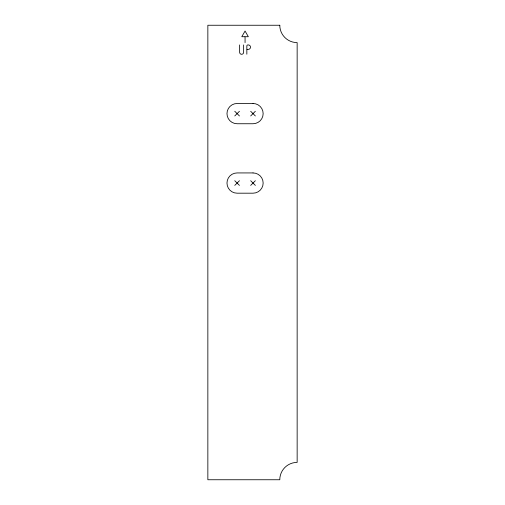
<?xml version="1.0" encoding="UTF-8"?>
<svg xmlns="http://www.w3.org/2000/svg" width="505" height="505" viewBox="0 0 505 505"><rect width="100%" height="100%" fill="white"/><g stroke="black" fill="none" stroke-linecap="round" stroke-linejoin="round"><path stroke-width="0.76" d="M234.768 115.954L239.446 111.277M250.682 115.954L255.36 111.277M234.768 185.392L239.446 180.721M250.682 185.392L255.36 180.721M244.83 36.713L241.788 36.713L245.064 31.039L248.34 36.713L245.064 36.713L245.064 42.609M247.078 49.389L248.271 49.389A2.228 2.228 0 0 0 250.499 47.154A2.228 2.228 0 0 0 248.271 44.926L247.93 44.926A1.086 1.086 0 0 0 246.844 46.012L246.844 54.187M250.682 111.277L255.36 115.954M234.768 111.277L239.446 115.954M250.682 180.721L255.36 185.392M234.768 180.721L239.446 185.392M243.631 44.926L243.631 52.28A2.001 2.001 0 0 1 241.63 54.288A2.001 2.001 0 0 1 239.629 52.28L239.629 44.926M279.783 25.25L207.852 25.25L207.852 479.75L279.783 479.75A17.359 17.359 0 0 1 297.148 462.391L297.148 42.609A17.359 17.359 0 0 1 279.783 25.25M253.024 103.487L237.104 103.487A10.125 10.125 0 0 0 226.979 113.612A10.125 10.125 0 0 0 237.104 123.744L253.024 123.744A10.125 10.125 0 0 0 263.149 113.612A10.125 10.125 0 0 0 253.024 103.487M253.024 172.931L237.104 172.931A10.125 10.125 0 0 0 226.979 183.056A10.125 10.125 0 0 0 237.104 193.188L253.024 193.188A10.125 10.125 0 0 0 263.149 183.056A10.125 10.125 0 0 0 253.024 172.931"/></g></svg>
